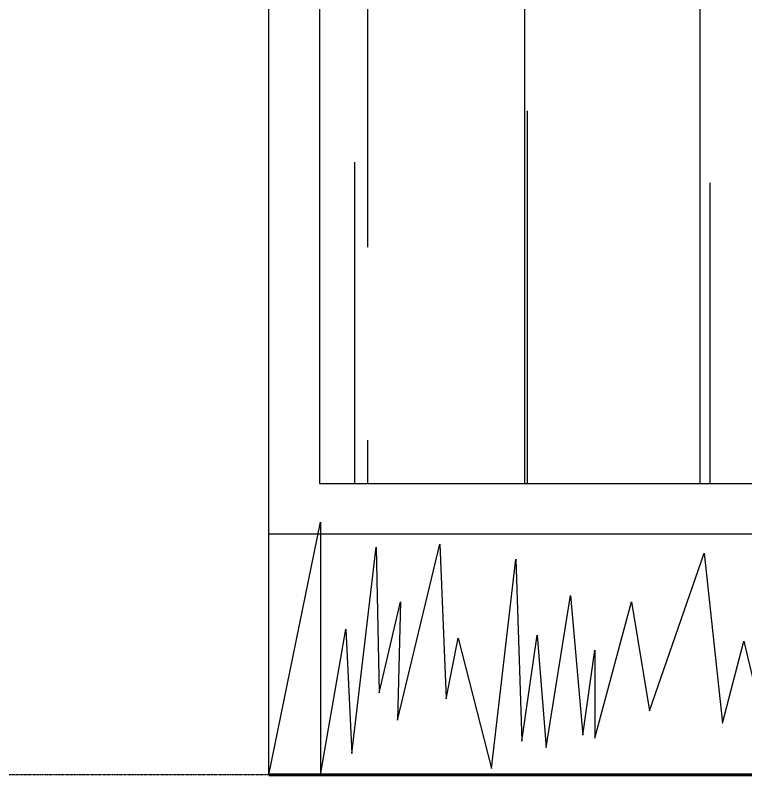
# Model space of a CAD drawing. Header units: millimetres. Extents: x -249630 to 95394, y -188036 to 109963.
# Drawn here: x -88020 to -87300, y 95551 to 96301 of the extents above; entities that cross this region are included whole.
import ezdxf

# ---------------------------------------------------------------- set-up
doc = ezdxf.new("R2010")
doc.units = ezdxf.units.MM
doc.linetypes.add('DASHED2', pattern=[9.525, 6.35, -3.175])
for name, color, linetype in [('05', 5, 'Continuous'), ('Layer1', 2, 'Continuous'), ('Layer2', 8, 'Continuous'), ('Layer5', 84, 'Continuous'), ('Layer8', 8, 'Continuous'), ('VEREDA', 1, 'Continuous')]:
    doc.layers.add(name, color=color, linetype=linetype)
doc.layers.add('MUROS', color=6, linetype='Continuous', lineweight=60)

msp = doc.modelspace()

# ---------------------------------------------------------------- hatches: boundary and pattern name
at = {"layer": 'Layer2'}
h = msp.add_hatch(dxfattribs=at)
h.set_pattern_fill('AR-RROOF', color=256, scale=10, angle=90, style=0)
h.set_pattern_definition([(90, (-301386, -136737.4), (-254, 558.8), [3810, -508, 1270, -254]), (90, (-301513, -136399.6), (-337.82, -254), [762, -83.82, 1524, -190.5]), (90, (-301601.9, -136610.41), (-170.18, 1320.8), [2032, -355.6, 1016, -254])])
h.paths.add_polyline_path([(-86757.461, 98313.803), (-87719.961, 98313.803), (-87719.961, 95838.803), (-86757.461, 95838.803)])

# ---------------------------------------------------------------- linework, layer by layer
at = {"layer": '05'}
msp.add_line((-87769.961, 95551.303), (-87769.961, 101988.803), dxfattribs=at)
at = {"layer": 'Layer1'}
msp.add_lwpolyline([(-86707.461, 95788.803), (-87769.961, 95788.803)], dxfattribs=at)
at = {"layer": 'Layer5'}
msp.add_lwpolyline([(-87769.961, 95551.303), (-87718.839, 95800.622), (-87718.839, 95551.303), (-87694.07, 95695.131), (-87688.078, 95572.414), (-87664.11, 95775.946), (-87661.114, 95632.276), (-87640.143, 95722.07), (-87643.138, 95605.338), (-87601.195, 95778.939), (-87595.203, 95626.29), (-87583.219, 95686.152), (-87550.263, 95557.448), (-87526.296, 95763.973), (-87520.304, 95584.386), (-87505.324, 95689.145), (-87496.336, 95578.4), (-87472.369, 95728.056), (-87460.385, 95590.372), (-87448.401, 95674.18), (-87448.401, 95587.379), (-87412.449, 95722.07), (-87394.473, 95614.317), (-87340.546, 95769.96), (-87322.57, 95602.345), (-87301.599, 95683.159), (-87271.639, 95557.448)], dxfattribs=at)
at = {"layer": 'Layer8', "linetype": 'DASHED2', "ltscale": 0.025}
msp.add_lwpolyline([(-87769.961, 95551.303), (-88394.961, 95551.303)], dxfattribs=at)
at = {"layer": 'MUROS'}
msp.add_lwpolyline([(-87769.961, 95551.303), (-82096.22, 95551.303)], dxfattribs=at)
at = {"layer": 'VEREDA'}
msp.add_lwpolyline([(-86757.461, 98313.803), (-87719.961, 98313.803), (-87719.961, 95838.803), (-86757.461, 95838.803)], close=True, dxfattribs=at)

doc.saveas('drawing.dxf')
